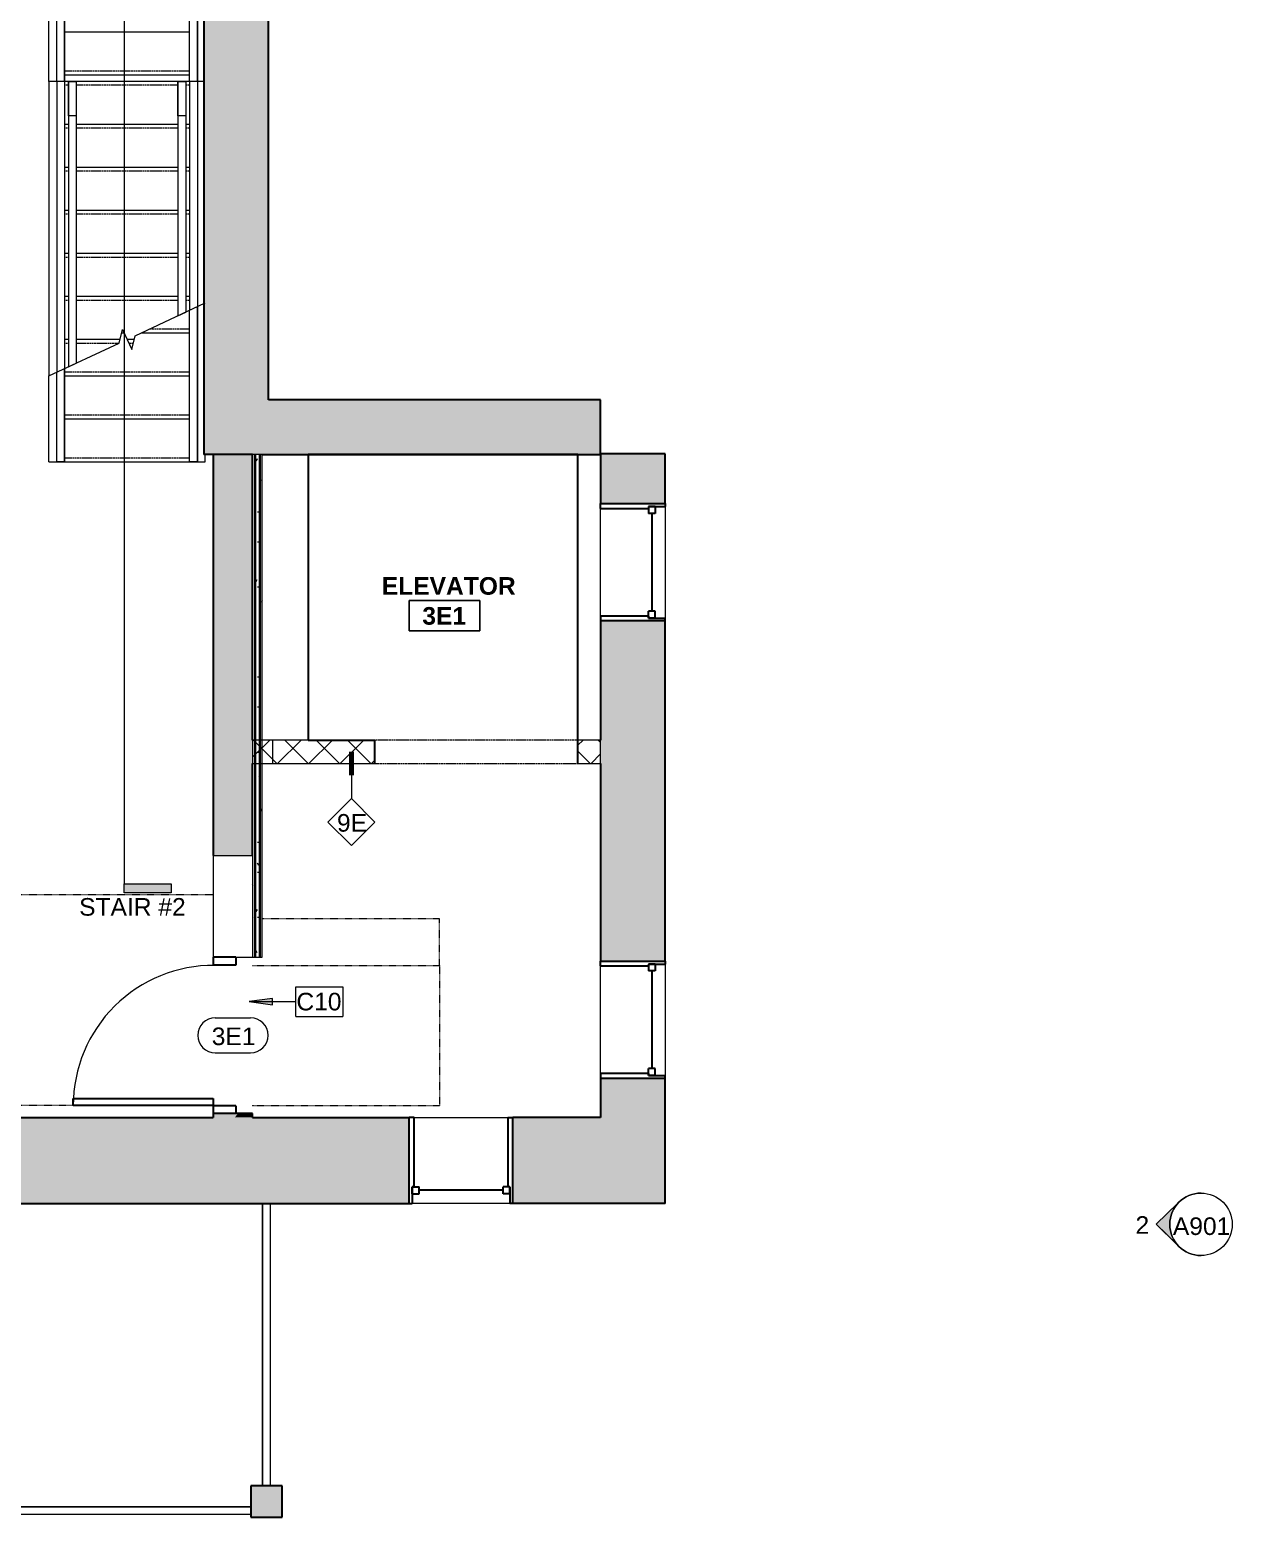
# Model space of a CAD drawing. Header units: inches. Extents: x -1176 to 1474, y -2632 to 978.
# Drawn here: x 1166.7 to 1474.2, y 11.6 to 392.1 of the extents above; entities that cross this region are included whole.
import ezdxf

# ---------------------------------------------------------------- set-up
doc = ezdxf.new("R2010")
doc.units = ezdxf.units.IN
doc.header["$MEASUREMENT"] = 0
for name, pattern in [('Dash', [0.25, 0.125, -0.125]), ('Overhead', [0.15625, 0.09375, -0.0625]), ('Overhead 1_16_', [0.101562, 0.0625, -0.039062])]:
    doc.linetypes.add(name, pattern=pattern)
for name, color, linetype, lineweight in [('A-ANNO-KEYN', 231, 'Continuous', 9), ('A-AREA-IDEN', 2, 'Continuous', 9), ('A-COLS', 52, 'Continuous', 18), ('A-DETL-GENF', 92, 'Continuous', 9), ('A-DETL-MEDM', 33, 'Continuous', 30), ('A-DOOR', 31, 'Continuous', 18), ('A-DOOR-FRAM', 31, 'Continuous', 30), ('A-DOOR-IDEN', 31, 'Continuous', 9), ('A-FLOR', 192, 'Continuous', 18), ('A-FLOR-HRAL', 11, 'Continuous', 18), ('A-GENM', 13, 'Continuous', 18), ('A-GLAZ', 151, 'Continuous', 18), ('A-WALL', 113, 'Continuous', 18), ('A-WALL-IDEN', 211, 'Continuous', 9), ('A-WALL-PATT', 111, 'Continuous', 18), ('G-ANNO-SYMB', 111, 'Continuous', 9), ('G-ANNO-TEXT', 231, 'Continuous', 9), ('I-WALL', 2, 'Continuous', 18), ('S-STRS', 31, 'Continuous', 18), ('S-STRS-MBND', 31, 'Continuous', 18)]:
    doc.layers.add(name, color=color, linetype=linetype, lineweight=lineweight)
doc.styles.add('Arial', font='arial.ttf', dxfattribs={"height": 4.5})
doc.styles.add('Swis721 Lt BT', font='swissl.ttf', dxfattribs={"height": 4.5})
doc.styles.add('Swis721 Lt BT_B', font='', dxfattribs={"height": 4.5})
doc.styles.get('Swis721 Lt BT_B').set_extended_font_data('Swis721 Lt BT', bold=True)
pattern_1 = [(45, (0, 0), (-4.006467, 4.006467), []), (135, (0, 0), (-4.006467, -4.006467), [])]
pattern_2 = [(0, (0, 0), (15.36, 3.84), [0.634, -10.886, 0.634, -10.886, -61.44]), (0, (0, 0), (15.36, 3.84), [-23.04, 0.634, -22.406, 0.634, -10.886, -26.88]), (0, (0, 0), (15.36, 3.84), [-57.6, 0.634, -7.046, 0.634, -18.566]), (120, (5.76, 1.92), (-11.005538, 11.38215), [0.634, -10.886, 0.634, -10.886, -61.44]), (120, (5.76, 1.92), (-11.005538, 11.38215), [-23.04, 0.634, -22.406, 0.634, -10.886, -26.88]), (120, (5.76, 1.92), (-11.005538, 11.38215), [-57.6, 0.634, -7.046, 0.634, -18.566]), (240, (7.68, 9.6), (-4.354462, -15.22215), [0.634, -10.886, 0.634, -10.886, -61.44]), (240, (7.68, 9.6), (-4.354462, -15.22215), [-23.04, 0.634, -22.406, 0.634, -10.886, -26.88]), (240, (7.68, 9.6), (-4.354462, -15.22215), [-57.6, 0.634, -7.046, 0.634, -18.566])]

# ---------------------------------------------------------------- blocks, each defined once
blk = doc.blocks.new('Double Hung - 30_ x 48_-6971309-3rd Floor Construction')
at = {"layer": 'A-GLAZ', "color": 8, "lineweight": 30}
for p, q in [((-15, 8.25), (-14.25, 8.25)), ((-14.25, 4), (-14.25, 8.25)), ((14.25, 4), (14.25, 8.25)), ((15, 8.25), (14.25, 8.25)), ((-14.25, 5.75), (-14.25, 4)), ((-14.25, 5.75), (-12.5, 5.75)), ((-14.25, 4), (-12.5, 4)), ((-14.25, 4), (-13.75, 4)), ((-13.75, -8.25), (-13.75, 4)), ((-12.5, 5.75), (-12.5, 4)), ((-12.5, 4.875), (12.5, 4.875)), ((12.5, 5.75), (12.5, 4)), ((14.25, 5.75), (12.5, 5.75)), ((14.25, 4), (12.5, 4)), ((13.75, 4), (14.25, 4)), ((13.75, 4), (13.75, -8.25)), ((14.25, 5.75), (14.25, 4)), ((-13.75, -8.25), (-15, -8.25)), ((13.75, -8.25), (15, -8.25))]:
    blk.add_line(p, q, dxfattribs=at)
blk = doc.blocks.new('Top Rail Type - Top Rail_Internal_-6920603-3rd Floor Construction')
at = {"layer": 'A-FLOR-HRAL', "lineweight": 9}
for p, q in [((1226.22, 91.87), (1228.22, 91.87)), ((1226.22, 19.64), (1226.22, 91.87)), ((1228.22, 91.87), (1228.22, 19.64)), ((1068.27, 14.32), (1223.22, 14.32)), ((1223.22, 12.32), (1068.27, 12.32))]:
    blk.add_line(p, q, dxfattribs=at)
blk = doc.blocks.new('Top Rail Type - Top Rail_Internal_-V5-3rd Floor Construction')
at = {"layer": 'A-FLOR-HRAL', "lineweight": 9}
for p, q in [((1228.22, 91.87), (1226.22, 91.87)), ((1226.22, 91.87), (1226.22, 19.64)), ((1228.22, 91.87), (1228.22, 19.64)), ((1223.22, 14.32), (1068.27, 14.32)), ((1223.22, 12.32), (1068.27, 12.32))]:
    blk.add_line(p, q, dxfattribs=at)
blk = doc.blocks.new('Double Hung - 2_ 2_5_ x 48_-6921075-3rd Floor Construction')
at = {"layer": 'A-GLAZ', "color": 8, "lineweight": 30}
for p, q in [((-13.25, 11), (-12.5, 11)), ((-12.5, 6.75), (-12.5, 11)), ((-12.5, 8.5), (-12.5, 6.75)), ((-12.5, 8.5), (-10.75, 8.5)), ((-10.75, 8.5), (-10.75, 6.75)), ((-10.75, 7.625), (10.75, 7.625)), ((10.75, 8.5), (10.75, 6.75)), ((12.5, 8.5), (10.75, 8.5)), ((12.5, 6.75), (12.5, 11)), ((13.25, 11), (12.5, 11)), ((12.5, 8.5), (12.5, 6.75)), ((-12.5, 6.75), (-10.75, 6.75)), ((-12.5, 6.75), (-12, 6.75)), ((-12, -11), (-12, 6.75)), ((12.5, 6.75), (10.75, 6.75)), ((12, 6.75), (12.5, 6.75)), ((12, 6.75), (12, -11)), ((-12, -11), (-13.25, -11)), ((12, -11), (13.25, -11))]:
    blk.add_line(p, q, dxfattribs=at)
blk = doc.blocks.new('Elevator 1 - Elevator 1-7712497-3rd Floor Construction')
at = {"layer": 'A-GENM', "lineweight": 30}
for p, q in [((1312.87, 283.44), (1243.87, 283.44)), ((1243.87, 283.44), (1243.87, 210.44)), ((1312.87, 210.44), (1312.87, 283.44)), ((1243.87, 210.44), (1260.87, 210.44))]:
    blk.add_line(p, q, dxfattribs=at)
blk = doc.blocks.new('Door-Opening - Elevator Opening-8184615-3rd Floor Construction')
at = {"layer": 'A-DETL-GENF', "linetype": 'Overhead'}
for p, q in [((25.68, 3), (-26.32, 3)), ((-26.32, -3), (25.68, -3))]:
    blk.add_line(p, q, dxfattribs=at)
at = {"layer": 'A-DETL-MEDM'}
for p, q in [((-26.32, 3), (-26.32, -3)), ((25.68, -3), (25.68, 3))]:
    blk.add_line(p, q, dxfattribs=at)
blk = doc.blocks.new('Top Rail Type - Top Rail_Internal_-7822948-3rd Floor Construction')
at = {"layer": 'A-FLOR-HRAL', "lineweight": 9}
for p, q in [((1175.6, 378.89), (1173.6, 378.89)), ((1173.6, 378.89), (1173.6, 304.5)), ((1175.6, 378.89), (1175.6, 305.43)), ((1173.6, 304.5), (1175.6, 305.43))]:
    blk.add_line(p, q, dxfattribs=at)
blk = doc.blocks.new('Handrail Type - Handrail_Internal_-7822960-3rd Floor Construction')
at = {"layer": 'A-FLOR-HRAL', "lineweight": 9}
for p, q in [((1176.6, 378.89), (1178.6, 378.89)), ((1176.6, 370.09), (1176.6, 378.89)), ((1178.6, 378.89), (1178.6, 370.09)), ((1178.6, 370.09), (1176.6, 370.09))]:
    blk.add_line(p, q, dxfattribs=at)
blk = doc.blocks.new('Handrail Type - Handrail_Internal_-V45-3rd Floor Construction')
at = {"layer": 'A-FLOR-HRAL', "lineweight": 9}
for p, q in [((1178.6, 378.89), (1176.6, 378.89)), ((1176.6, 378.89), (1176.6, 305.9)), ((1178.6, 378.89), (1178.6, 306.83)), ((1176.6, 305.9), (1178.6, 306.83))]:
    blk.add_line(p, q, dxfattribs=at)
blk = doc.blocks.new('Top Rail Type - Top Rail_Internal_-7822972-3rd Floor Construction')
at = {"layer": 'A-FLOR-HRAL', "lineweight": 9}
for p, q in [((1209.6, 378.89), (1207.6, 378.89)), ((1207.6, 378.89), (1207.6, 320.35)), ((1209.6, 378.89), (1209.6, 321.29)), ((1207.6, 320.35), (1209.6, 321.29))]:
    blk.add_line(p, q, dxfattribs=at)
blk = doc.blocks.new('Handrail Type - Handrail_Internal_-7822984-3rd Floor Construction')
at = {"layer": 'A-FLOR-HRAL', "lineweight": 9}
for p, q in [((1204.6, 378.89), (1206.6, 378.89)), ((1204.6, 370.09), (1204.6, 378.89)), ((1206.6, 378.89), (1206.6, 370.09)), ((1206.6, 370.09), (1204.6, 370.09))]:
    blk.add_line(p, q, dxfattribs=at)
blk = doc.blocks.new('Handrail Type - Handrail_Internal_-V46-3rd Floor Construction')
at = {"layer": 'A-FLOR-HRAL', "lineweight": 9}
for p, q in [((1206.6, 378.89), (1204.6, 378.89)), ((1204.6, 378.89), (1204.6, 318.95)), ((1206.6, 378.89), (1206.6, 319.89)), ((1204.6, 318.95), (1206.6, 319.89))]:
    blk.add_line(p, q, dxfattribs=at)
blk = doc.blocks.new('Top Rail Type - Top Rail_Internal_-7823048-3rd Floor Construction')
at = {"layer": 'A-FLOR-HRAL', "lineweight": 9}
for p, q in [((1207.6, 479.58), (1209.6, 479.58)), ((1207.6, 468.58), (1207.6, 479.58)), ((1209.6, 479.58), (1209.6, 468.58)), ((1207.6, 378.89), (1207.6, 468.58)), ((1209.6, 468.58), (1207.6, 468.58)), ((1209.6, 468.58), (1209.6, 378.89)), ((1207.6, 281.58), (1207.6, 320.35)), ((1209.6, 321.29), (1209.6, 281.58)), ((1209.6, 281.58), (1207.6, 281.58))]:
    blk.add_line(p, q, dxfattribs=at)
blk = doc.blocks.new('Top Rail Type - Top Rail_Internal_-V47-3rd Floor Construction')
at = {"layer": 'A-FLOR-HRAL', "lineweight": 9}
for p, q in [((1207.6, 479.58), (1209.6, 479.58)), ((1207.6, 468.58), (1207.6, 479.58)), ((1209.6, 468.58), (1209.6, 479.58)), ((1207.6, 378.89), (1207.6, 468.58)), ((1209.6, 378.89), (1209.6, 468.58)), ((1207.6, 281.58), (1207.6, 320.35)), ((1209.6, 281.58), (1209.6, 321.29)), ((1207.6, 281.58), (1209.6, 281.58))]:
    blk.add_line(p, q, dxfattribs=at)
blk = doc.blocks.new('Top Rail Type - Top Rail_Internal_-7823060-3rd Floor Construction')
at = {"layer": 'A-FLOR-HRAL', "lineweight": 9}
for p, q in [((1173.6, 479.58), (1175.6, 479.58)), ((1173.6, 468.58), (1173.6, 479.58)), ((1175.6, 479.58), (1175.6, 468.58)), ((1173.6, 378.89), (1173.6, 468.58)), ((1175.6, 468.58), (1173.6, 468.58)), ((1175.6, 468.58), (1175.6, 378.89)), ((1173.6, 281.58), (1173.6, 304.5)), ((1175.6, 305.43), (1175.6, 281.58)), ((1175.6, 281.58), (1173.6, 281.58))]:
    blk.add_line(p, q, dxfattribs=at)
blk = doc.blocks.new('Top Rail Type - Top Rail_Internal_-V48-3rd Floor Construction')
at = {"layer": 'A-FLOR-HRAL', "lineweight": 9}
for p, q in [((1173.6, 479.58), (1175.6, 479.58)), ((1173.6, 468.58), (1173.6, 479.58)), ((1175.6, 468.58), (1175.6, 479.58)), ((1173.6, 378.89), (1173.6, 468.58)), ((1175.6, 378.89), (1175.6, 468.58)), ((1173.6, 281.58), (1173.6, 304.5)), ((1175.6, 281.58), (1175.6, 305.43)), ((1173.6, 281.58), (1175.6, 281.58))]:
    blk.add_line(p, q, dxfattribs=at)
blk = doc.blocks.new('Single Flush - D13 3_ X 8_-8260108-3rd Floor Construction')
at = {"layer": 'A-DOOR', "lineweight": 30}
for p, q in [((16.16, -5), (17.91, -5)), ((16.16, -40.81), (16.16, -5)), ((17.91, -5), (17.91, -40.81)), ((17.91, -40.81), (16.16, -40.81))]:
    blk.add_line(p, q, dxfattribs=at)
at = {"layer": 'A-DOOR', "lineweight": 9}
blk.add_arc((17.91, -5), 35.81, 179.5, 270, dxfattribs=at)
at = {"layer": 'A-DOOR-FRAM'}
for p, q in [((-20, 0.75), (-20, -5)), ((-20, 0.75), (-18, 0.75)), ((-18, 0.75), (-18, -5)), ((18, 0.75), (18, -5)), ((18, 0.75), (20, 0.75)), ((20, 0.75), (20, -5)), ((-20, -5), (-18, -5)), ((18, -5), (20, -5))]:
    blk.add_line(p, q, dxfattribs=at)
at = {"layer": 'A-GENM', "linetype": 'Dash', "lineweight": 9}
for p, q in [((-17.91, 52.81), (-29.91, 52.81)), ((-29.91, 7.5), (-29.91, 52.81)), ((-17.91, 52.81), (17.91, 52.81)), ((-17.91, 5), (-17.91, 52.81)), ((17.91, 5), (17.91, 52.81)), ((17.87, 5), (17.91, 5)), ((-35.91, -5), (-35.91, -64.81)), ((17.87, -5), (17.91, -5)), ((17.91, -5), (17.91, -64.81)), ((-35.91, -64.81), (17.91, -64.81))]:
    blk.add_line(p, q, dxfattribs=at)
blk = doc.blocks.new('Elevation - Filled Arrow 2-347888-3rd Floor Construction')
at = {"layer": 'G-ANNO-SYMB'}
blk.add_circle((0, 0), 0.1664, dxfattribs=at)
blk = doc.blocks.new('Elevation - Filled Arrow-151867-3rd Floor Construction')
at = {"layer": 'G-ANNO-SYMB'}
h = blk.add_hatch(color=256, dxfattribs=at)
edge = h.paths.add_edge_path(flags=0)
edge.add_line((0, 0.2393), (0.1103, 0.1247))
edge.add_arc((-0.0002, -0.0002), 0.1667, 48.49802, 130.55707)
edge.add_line((-0.1085, 0.1265), (0, 0.2393))
for p, q in [((0, 0.2393), (-0.1085, 0.1265)), ((-0.1084, 0.1266), (0, 0.2393)), ((0, 0.2393), (-0.1084, 0.1266)), ((0, 0.2393), (0.11, 0.1249)), ((0.1103, 0.1247), (0, 0.2393))]:
    blk.add_line(p, q, dxfattribs=at)
blk.add_arc((-0.0002, -0.0002), 0.1667, 48.49802, 130.55707, dxfattribs=at)
blk.add_ellipse((-0.0002, -0.0001), major_axis=(-0.1667, 0), ratio=0.999376, start_param=3.141593, end_param=6.283185, dxfattribs=at)
blk = doc.blocks.new('Section - 3_32_ x 3_8_-334918-3rd Floor Construction')
at = {"layer": 'G-ANNO-SYMB'}
blk.add_hatch(color=256, dxfattribs=at).paths.add_polyline_path([(0, 0.2495), (0, 0), (-0.0469, 0), (-0.0469, 0.2495)], flags=0)
for p, q in [((0, 0.2495), (-0.0469, 0.2495)), ((-0.0469, 0.2495), (-0.0469, 0)), ((0, 0), (0, 0.2495)), ((-0.0469, 0), (0, 0))]:
    blk.add_line(p, q, dxfattribs=at)
blk = doc.blocks.new('Room Tag - Room Name and Number-3379422-3rd Floor Construction')
at = {"layer": 'A-AREA-IDEN'}
for p, q in [((-0.1881, -0.1636), (-0.1881, -0.0018)), ((-0.1881, -0.0018), (0.1869, -0.0018)), ((0.1869, -0.0018), (-0.1881, -0.0018)), ((-0.1881, -0.0018), (-0.1881, -0.1636)), ((0.1869, -0.0018), (0.1869, -0.1636)), ((0.1869, -0.1636), (0.1869, -0.0018)), ((0.1869, -0.1636), (-0.1881, -0.1636)), ((-0.1881, -0.1636), (0.1869, -0.1636))]:
    blk.add_line(p, q, dxfattribs=at)
blk = doc.blocks.new('Door Tag - Door Tag-41184-3rd Floor Construction')
at = {"layer": 'A-DOOR-IDEN'}
for p, q in [((-0.09375, 0.09375), (0.09375, 0.09375)), ((-0.09375, -0.09375), (0.09375, -0.09375))]:
    blk.add_line(p, q, dxfattribs=at)
for centre, start, end in [((-0.09375, 0), 90, 270), ((0.09375, 0), 270, 90)]:
    blk.add_arc(centre, 0.09375, start, end, dxfattribs=at)
blk = doc.blocks.new('Keynote Tag - Keynote Number - Boxed-135510-3rd Floor Construction')
at = {"layer": 'A-ANNO-KEYN'}
for p, q in [((-0.125, -0.0792), (-0.125, 0.0781)), ((-0.125, 0.0781), (0.125, 0.0781)), ((0.125, 0.0781), (0.125, -0.0792)), ((-0.125, -0.0792), (0.125, -0.0792))]:
    blk.add_line(p, q, dxfattribs=at)
blk = doc.blocks.new('Wall Tag - 1_4_-62626-3rd Floor Construction')
at = {"layer": 'A-WALL-IDEN'}
for p, q in [((-0.125, 0), (0, 0.125)), ((0, 0.125), (0.125, 0)), ((-0.125, 0), (0, -0.125)), ((0, -0.125), (0.125, 0))]:
    blk.add_line(p, q, dxfattribs=at)

msp = doc.modelspace()

# ---------------------------------------------------------------- hatches: boundary and pattern name
at = {"layer": 'A-ANNO-KEYN'}
msp.add_hatch(color=256, dxfattribs=at).paths.add_polyline_path([(1222.81, 143.53), (1228.81, 142.74), (1228.81, 144.32)], flags=0)
at = {"layer": 'A-COLS'}
msp.add_hatch(color=250, dxfattribs=at).paths.add_polyline_path([(1223.22, 11.64), (1231.22, 11.64), (1231.22, 19.64), (1223.22, 19.64)], flags=0)
at = {"layer": 'A-WALL-PATT', "lineweight": 9}
h = msp.add_hatch(color=7, dxfattribs=at)
h.paths.add_polyline_path([(1211.24, 283.44), (1227.74, 283.44), (1227.74, 398.44), (1211.24, 398.44), (1211.24, 326.06)], flags=0)
h.paths.add_polyline_path([(1227.74, 422.44), (1227.74, 590.51), (1211.24, 590.51), (1211.24, 422.44)], flags=0)
for points in [[(1257.28, 283.44), (1312.65, 283.44), (1312.65, 297.44), (1227.74, 297.44), (1227.74, 283.44)], [(1219.14, 113.89), (1223.65, 113.89), (1223.65, 114.89), (1219.95, 114.89)]]:
    msp.add_hatch(color=7, dxfattribs=at).paths.add_polyline_path(points, flags=0)
h = msp.add_hatch(color=7, dxfattribs=at)
h.paths.add_polyline_path([(1219.14, 113.89), (1219.95, 114.89), (1213.65, 114.89), (1213.65, 113.89)], flags=0)
h.paths.add_polyline_path([(1213.65, 180.89), (1223.65, 180.89), (1223.65, 283.44), (1213.65, 283.44), (1213.65, 233.94)], flags=0)
h = msp.add_hatch(dxfattribs=at)
h.set_pattern_fill('FP_1', color=256, style=0, pattern_type=2)
h.set_pattern_definition(pattern_2)
h.paths.add_polyline_path([(1223.65, 154.89), (1224.15, 154.89), (1224.15, 283.44), (1223.65, 283.44), (1223.65, 233.94)], flags=0)
h = msp.add_hatch(dxfattribs=at)
h.set_pattern_fill('FP_1', color=256, style=0, pattern_type=2)
h.set_pattern_definition(pattern_2)
h.paths.add_polyline_path([(1225.4, 154.89), (1225.4, 283.44), (1224.4, 283.44), (1224.4, 154.89)], flags=0)
h = msp.add_hatch(dxfattribs=at)
h.set_pattern_fill('FP_1', color=256, style=0, pattern_type=2)
h.set_pattern_definition(pattern_2)
h.paths.add_polyline_path([(1225.65, 154.89), (1226.15, 154.89), (1226.15, 283.44), (1225.65, 283.44), (1225.65, 233.94)], flags=0)
h = msp.add_hatch(color=7, dxfattribs=at)
h.paths.add_polyline_path([(1329.15, 113.89), (1329.15, 123.89), (1312.65, 123.89), (1312.65, 113.89)], flags=0)
h.paths.add_polyline_path([(1329.15, 153.89), (1329.15, 240.89), (1312.65, 240.89), (1312.65, 153.89)], flags=0)
h.paths.add_polyline_path([(1329.15, 270.89), (1329.15, 283.6), (1312.65, 283.6), (1312.65, 270.89)], flags=0)
h = msp.add_hatch(dxfattribs=at)
h.set_pattern_fill('FP_24', color=256, style=0, pattern_type=2)
h.set_pattern_definition(pattern_1)
h.paths.add_polyline_path([(1254.87, 204.44), (1254.87, 210.44), (1223.65, 210.44), (1223.65, 204.44)], flags=0)
h.paths.add_polyline_path([(1312.65, 204.44), (1312.65, 210.44), (1306.87, 210.44), (1306.87, 204.44)], flags=0)
h = msp.add_hatch(dxfattribs=at)
h.set_pattern_fill('FP_24', color=256, style=0, pattern_type=2)
h.set_pattern_definition(pattern_1)
h.paths.add_polyline_path([(1223.65, 204.44), (1228.86, 204.44), (1228.86, 210.44), (1223.65, 210.44)], flags=0)
at = {"layer": 'A-WALL-PATT'}
h = msp.add_hatch(color=250, dxfattribs=at)
h.paths.add_polyline_path([(1182.52, 91.89), (1263.74, 91.89), (1263.74, 113.89), (1161.83, 113.89), (1161.83, 91.89)], flags=0)
h.paths.add_polyline_path([(1329.15, 91.89), (1329.15, 113.89), (1290.24, 113.89), (1290.24, 91.89)], flags=0)
h.paths.add_polyline_path([(635.43, 91.89), (635.43, 113.89), (562.75, 113.89), (562.75, 91.89), (584.42, 91.89)], flags=0)
h.paths.add_polyline_path([(677.93, 91.89), (756.84, 91.89), (756.84, 113.89), (677.93, 113.89)], flags=0)
h.paths.add_polyline_path([(495.15, 91.89), (520.25, 91.89), (520.25, 113.89), (495.15, 113.89)], flags=0)
h.paths.add_polyline_path([(799.34, 91.89), (848.01, 91.89), (848.01, 113.89), (799.34, 113.89)], flags=0)
h.paths.add_polyline_path([(1120.9, 91.89), (1120.9, 113.89), (1049.4, 113.89), (1049.4, 91.89)], flags=0)
h.paths.add_polyline_path([(1006.9, 91.89), (1006.9, 113.89), (966.34, 113.89), (966.34, 91.89)], flags=0)
h.paths.add_polyline_path([(923.84, 91.89), (923.84, 113.89), (890.51, 113.89), (890.51, 91.89)], flags=0)

# ---------------------------------------------------------------- linework, layer by layer
at = {"layer": 'A-ANNO-KEYN'}
for p, q in [((1228.81, 144.32), (1222.81, 143.53)), ((1222.81, 143.53), (1228.81, 142.74)), ((1222.81, 143.53), (1234.78, 143.53)), ((1228.81, 142.74), (1228.81, 144.32))]:
    msp.add_line(p, q, dxfattribs=at)
at = {"layer": 'A-COLS', "color": 8, "lineweight": 30}
for p, q in [((1231.22, 19.64), (1223.22, 19.64)), ((1223.22, 19.64), (1223.22, 11.64)), ((1231.22, 11.64), (1231.22, 19.64)), ((1223.22, 11.64), (1231.22, 11.64))]:
    msp.add_line(p, q, dxfattribs=at)
at = {"layer": 'A-FLOR'}
msp.add_line((1228.22, 91.87), (1228.22, 91.89), dxfattribs=at)
at = {"layer": 'A-WALL', "color": 8, "lineweight": 30}
for p, q in [((1211.24, 398.44), (1211.24, 283.44)), ((1227.74, 297.44), (1227.74, 398.44)), ((1312.65, 297.44), (1227.74, 297.44)), ((1312.65, 283.6), (1312.65, 297.44)), ((1223.65, 283.44), (1211.24, 283.44)), ((1213.65, 283.44), (1213.65, 180.89)), ((1223.65, 210.44), (1223.65, 283.44)), ((1226.15, 283.44), (1312.65, 283.44)), ((1329.15, 283.6), (1312.65, 283.6)), ((1312.65, 283.44), (1312.65, 270.89)), ((1329.15, 270.89), (1329.15, 283.6)), ((1312.65, 270.89), (1329.15, 270.89)), ((1329.15, 240.89), (1312.65, 240.89)), ((1312.65, 240.89), (1312.65, 210.44)), ((1329.15, 153.89), (1329.15, 240.89)), ((1223.65, 180.89), (1223.65, 204.44)), ((1312.65, 204.44), (1312.65, 153.89)), ((1312.65, 153.89), (1329.15, 153.89)), ((1329.15, 123.89), (1312.65, 123.89)), ((1312.65, 123.89), (1312.65, 113.89)), ((1329.15, 91.89), (1329.15, 123.89)), ((1213.65, 114.89), (1213.65, 113.89)), ((1223.65, 114.89), (1213.65, 114.89)), ((1223.65, 113.89), (1223.65, 114.89)), ((1161.83, 113.89), (1213.65, 113.89)), ((1223.65, 113.89), (1263.74, 113.89)), ((1263.74, 91.89), (1263.74, 113.89)), ((1290.24, 91.89), (1290.24, 113.89)), ((1312.65, 113.89), (1290.24, 113.89)), ((1161.83, 91.89), (1263.74, 91.89)), ((1329.15, 91.89), (1290.24, 91.89))]:
    msp.add_line(p, q, dxfattribs=at)
at = {"layer": 'A-WALL'}
for p, q in [((1226.15, 283.44), (1223.65, 283.44)), ((1224.15, 283.44), (1224.15, 154.89)), ((1224.4, 283.44), (1224.4, 154.89)), ((1225.4, 283.44), (1225.4, 154.89)), ((1225.65, 283.44), (1225.65, 154.89)), ((1254.87, 210.44), (1223.65, 210.44)), ((1228.86, 204.44), (1228.86, 210.44)), ((1312.65, 210.44), (1306.87, 210.44)), ((1312.65, 204.44), (1312.65, 210.44)), ((1223.65, 204.44), (1254.87, 204.44)), ((1306.87, 204.44), (1312.65, 204.44)), ((1213.65, 180.89), (1213.65, 154.89)), ((1213.65, 154.89), (1223.65, 154.89))]:
    msp.add_line(p, q, dxfattribs=at)
at = {"layer": 'A-WALL', "lineweight": 9}
for p, q in [((1312.65, 240.89), (1312.65, 270.89)), ((1329.15, 270.89), (1329.15, 240.89)), ((1213.65, 180.89), (1223.65, 180.89)), ((1312.65, 123.89), (1312.65, 153.89)), ((1329.15, 153.89), (1329.15, 123.89)), ((1263.74, 113.89), (1290.24, 113.89)), ((1290.24, 91.89), (1263.74, 91.89))]:
    msp.add_line(p, q, dxfattribs=at)
at = {"layer": 'A-WALL-IDEN', "lineweight": 90}
msp.add_line((1248.97, 207.44), (1248.97, 201.44), dxfattribs=at)
at = {"layer": 'A-WALL-IDEN'}
msp.add_line((1248.97, 207.44), (1248.97, 195.44), dxfattribs=at)
at = {"layer": 'G-ANNO-SYMB'}
msp.add_line((1190.86, 488.24), (1190.86, 173.64), dxfattribs=at)
at = {"layer": 'I-WALL'}
for p, q in [((1226.15, 154.89), (1226.15, 283.44)), ((1223.65, 210.44), (1223.65, 154.89)), ((1223.65, 154.89), (1226.15, 154.89))]:
    msp.add_line(p, q, dxfattribs=at)
at = {"layer": 'S-STRS', "lineweight": 9}
for p, q in [((1171.6, 378.89), (1171.6, 479.58)), ((1175.6, 391.58), (1207.6, 391.58)), ((1175.6, 380.58), (1207.6, 380.58)), ((1173.6, 378.89), (1171.6, 378.89)), ((1171.6, 378.89), (1171.6, 303.57)), ((1176.6, 378.89), (1175.6, 378.89)), ((1204.6, 378.89), (1178.6, 378.89)), ((1207.6, 378.89), (1206.6, 378.89)), ((1211.24, 378.89), (1209.6, 378.89)), ((1176.6, 367.89), (1175.6, 367.89)), ((1204.6, 367.89), (1178.6, 367.89)), ((1207.6, 367.89), (1206.6, 367.89)), ((1176.6, 356.89), (1175.6, 356.89)), ((1204.6, 356.89), (1178.6, 356.89)), ((1207.6, 356.89), (1206.6, 356.89)), ((1176.6, 345.89), (1175.6, 345.89)), ((1204.6, 345.89), (1178.6, 345.89)), ((1207.6, 345.89), (1206.6, 345.89)), ((1176.6, 334.89), (1175.6, 334.89)), ((1204.6, 334.89), (1178.6, 334.89)), ((1207.6, 334.89), (1206.6, 334.89)), ((1176.6, 323.89), (1175.6, 323.89)), ((1204.6, 323.89), (1178.6, 323.89)), ((1207.6, 323.89), (1206.6, 323.89)), ((1176.6, 312.89), (1175.6, 312.89)), ((1189.79, 312.89), (1178.6, 312.89)), ((1190.2, 314.58), (1190.81, 314.58)), ((1193.41, 312.89), (1191.6, 312.89)), ((1195.22, 314.58), (1207.6, 314.58)), ((1171.6, 281.58), (1171.6, 303.57)), ((1175.6, 303.58), (1207.6, 303.58)), ((1175.6, 292.58), (1207.6, 292.58)), ((1171.6, 281.58), (1173.6, 281.58)), ((1175.6, 281.58), (1207.6, 281.58)), ((1209.6, 281.58), (1211.6, 281.58)), ((1211.6, 281.58), (1211.6, 283.44))]:
    msp.add_line(p, q, dxfattribs=at)
at = {"layer": 'S-STRS', "linetype": 'Overhead 1_16_', "lineweight": 9}
for p, q in [((1175.6, 381.58), (1207.6, 381.58)), ((1176.6, 377.89), (1175.6, 377.89)), ((1204.6, 377.89), (1178.6, 377.89)), ((1207.6, 377.89), (1206.6, 377.89)), ((1176.6, 366.89), (1175.6, 366.89)), ((1204.6, 366.89), (1178.6, 366.89)), ((1207.6, 366.89), (1206.6, 366.89)), ((1176.6, 355.89), (1175.6, 355.89)), ((1204.6, 355.89), (1178.6, 355.89)), ((1207.6, 355.89), (1206.6, 355.89)), ((1176.6, 344.89), (1175.6, 344.89)), ((1204.6, 344.89), (1178.6, 344.89)), ((1207.6, 344.89), (1206.6, 344.89)), ((1176.6, 333.89), (1175.6, 333.89)), ((1204.6, 333.89), (1178.6, 333.89)), ((1207.6, 333.89), (1206.6, 333.89)), ((1176.6, 322.89), (1175.6, 322.89)), ((1204.6, 322.89), (1178.6, 322.89)), ((1207.6, 322.89), (1206.6, 322.89)), ((1197.37, 315.58), (1207.6, 315.58)), ((1176.6, 311.89), (1175.6, 311.89)), ((1189.45, 311.89), (1178.6, 311.89)), ((1193.16, 311.89), (1192.06, 311.89)), ((1175.6, 304.58), (1207.6, 304.58)), ((1175.6, 293.58), (1207.6, 293.58)), ((1175.6, 282.58), (1207.6, 282.58))]:
    msp.add_line(p, q, dxfattribs=at)
at = {"layer": 'S-STRS-MBND', "lineweight": 9}
for p, q in [((1193.64, 313.84), (1211.6, 322.22)), ((1189.56, 311.94), (1190.41, 315.44)), ((1190.41, 315.44), (1192.79, 310.34)), ((1192.79, 310.34), (1193.64, 313.84)), ((1171.6, 303.57), (1189.56, 311.94))]:
    msp.add_line(p, q, dxfattribs=at)

# ---------------------------------------------------------------- block references
at = {"layer": 'A-ANNO-KEYN', "xscale": 47.99999999999997, "yscale": 47.99999999999997, "zscale": 47.99999999999997}
msp.add_blockref('Keynote Tag - Keynote Number - Boxed-135510-3rd Floor Construction', (1240.78, 143.55), dxfattribs=at)
at = {"layer": 'A-AREA-IDEN', "xscale": 47.99999999999997, "yscale": 47.99999999999997, "zscale": 47.99999999999997}
msp.add_blockref('Room Tag - Room Name and Number-3379422-3rd Floor Construction', (1272.79, 246.24), dxfattribs=at)
at = {"layer": 'A-DOOR'}
msp.add_blockref('Door-Opening - Elevator Opening-8184615-3rd Floor Construction', (1281.19, 207.44), dxfattribs=at)
at = {"layer": 'A-DOOR', "rotation": 269.9999999999999}
msp.add_blockref('Single Flush - D13 3_ X 8_-8260108-3rd Floor Construction', (1218.65, 134.89), dxfattribs=at)
at = {"layer": 'A-DOOR-IDEN', "xscale": 47.99999999999997, "yscale": 47.99999999999997, "zscale": 47.99999999999997}
msp.add_blockref('Door Tag - Door Tag-41184-3rd Floor Construction', (1218.65, 134.89), dxfattribs=at)
at = {"layer": 'A-FLOR-HRAL', "lineweight": 9}
for name in ['Top Rail Type - Top Rail_Internal_-7823060-3rd Floor Construction', 'Top Rail Type - Top Rail_Internal_-V48-3rd Floor Construction', 'Top Rail Type - Top Rail_Internal_-7823048-3rd Floor Construction', 'Top Rail Type - Top Rail_Internal_-V47-3rd Floor Construction', 'Top Rail Type - Top Rail_Internal_-7822948-3rd Floor Construction', 'Handrail Type - Handrail_Internal_-7822960-3rd Floor Construction', 'Handrail Type - Handrail_Internal_-V45-3rd Floor Construction', 'Handrail Type - Handrail_Internal_-7822984-3rd Floor Construction', 'Handrail Type - Handrail_Internal_-V46-3rd Floor Construction', 'Top Rail Type - Top Rail_Internal_-7822972-3rd Floor Construction', 'Top Rail Type - Top Rail_Internal_-6920603-3rd Floor Construction', 'Top Rail Type - Top Rail_Internal_-V5-3rd Floor Construction']:
    msp.add_blockref(name, (0, 0), dxfattribs=at)
at = {"layer": 'A-GENM', "lineweight": 9}
msp.add_blockref('Elevator 1 - Elevator 1-7712497-3rd Floor Construction', (-6, 0), dxfattribs=at)
at = {"layer": 'A-GLAZ'}
for name, p, rotation in [('Double Hung - 30_ x 48_-6971309-3rd Floor Construction', (1320.9, 255.89), 269.9999999999999), ('Double Hung - 30_ x 48_-6971309-3rd Floor Construction', (1320.9, 138.89), 269.9999999999999), ('Double Hung - 2_ 2_5_ x 48_-6921075-3rd Floor Construction', (1276.99, 102.89), 180)]:
    msp.add_blockref(name, p, dxfattribs=dict(at, rotation=rotation))
at = {"layer": 'A-WALL-IDEN', "xscale": 47.99999999999997, "yscale": 47.99999999999997, "zscale": 47.99999999999997}
msp.add_blockref('Wall Tag - 1_4_-62626-3rd Floor Construction', (1248.97, 189.44), dxfattribs=at)
at = {"layer": 'G-ANNO-SYMB', "extrusion": (0, 0, -1), "xscale": 47.99999999999997, "yscale": 47.99999999999997, "zscale": 47.99999999999997, "rotation": 90.00000000000053}
msp.add_blockref('Section - 3_32_ x 3_8_-334918-3rd Floor Construction', (-1190.86, 173.64), dxfattribs=at)
at = {"layer": 'G-ANNO-SYMB', "xscale": 47.99999999999997, "yscale": 47.99999999999997, "zscale": 47.99999999999997, "rotation": 90}
msp.add_blockref('Elevation - Filled Arrow-151867-3rd Floor Construction', (1466.19, 86.57), dxfattribs=at)
at = {"layer": 'G-ANNO-SYMB', "xscale": 47.99999999999997, "yscale": 47.99999999999997, "zscale": 47.99999999999997}
msp.add_blockref('Elevation - Filled Arrow 2-347888-3rd Floor Construction', (1466.19, 86.57), dxfattribs=at)

# ---------------------------------------------------------------- texts
at = {"layer": 'A-ANNO-KEYN', "insert": (1234.89, 145.78), "char_height": 4.5, "width": 14.0895, "attachment_point": 1, "style": 'Arial'}
msp.add_mtext('C10', dxfattribs=at)
at = {"layer": 'A-AREA-IDEN', "char_height": 4.5, "attachment_point": 1, "style": 'Swis721 Lt BT_B'}
for s, insert, width in [('ELEVATOR', (1256.73, 252.1), 38.784), ('3E1', (1267.09, 244.44), 13.332)]:
    msp.add_mtext(s, dxfattribs=dict(at, insert=insert, width=width))
at = {"layer": 'A-DOOR-IDEN', "insert": (1213.25, 136.9), "char_height": 4.5, "width": 12.8775, "attachment_point": 1, "style": 'Swis721 Lt BT'}
msp.add_mtext('3E1', dxfattribs=at)
at = {"layer": 'A-WALL-IDEN', "insert": (1245.27, 191.5), "char_height": 4.5, "width": 8.787, "attachment_point": 1, "style": 'Swis721 Lt BT'}
msp.add_mtext('9E', dxfattribs=at)
at = {"layer": 'G-ANNO-SYMB', "char_height": 4.5, "attachment_point": 1}
for s, insert, width, style in [('2', (1449.44, 88.64), 4.0905, 'Swis721 Lt BT'), ('A901', (1459, 88.34), 17.877, 'Arial')]:
    msp.add_mtext(s, dxfattribs=dict(at, insert=insert, width=width, style=style))
at = {"layer": 'G-ANNO-TEXT', "color": 7, "insert": (1179.34, 170.01), "char_height": 4.5, "width": 32.421, "attachment_point": 1, "style": 'Swis721 Lt BT'}
msp.add_mtext('STAIR #2', dxfattribs=at)

doc.saveas('drawing.dxf')
